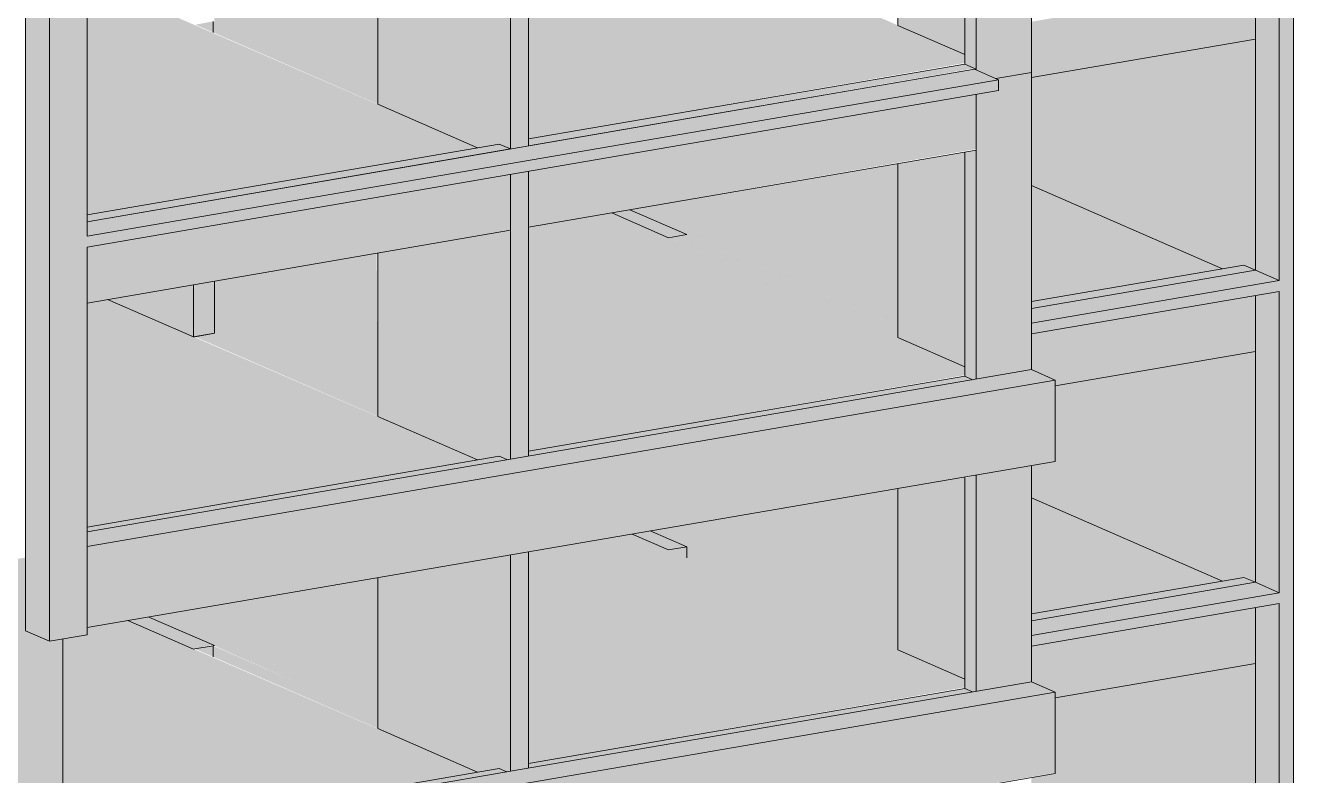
# Model space of a CAD drawing. Header units: centimetres. Extents: x -2102 to 22188, y -1637 to 88376.
# Drawn here: x 18686 to 19811, y 80998 to 81664 of the extents above; entities that cross this region are included whole.
import ezdxf

# ---------------------------------------------------------------- set-up
doc = ezdxf.new("R2010")
doc.units = ezdxf.units.CM
for name, color, linetype, lineweight in [('A-FLOR', 7, 'Continuous', 18), ('S-BEAM', 7, 'Continuous', 18), ('S-COLS', 7, 'Continuous', 18)]:
    doc.layers.add(name, color=color, linetype=linetype, lineweight=lineweight)

msp = doc.modelspace()

# ---------------------------------------------------------------- hatches: boundary and pattern name
at = {"layer": 'A-FLOR', "true_color": 0xbfbfbf}
h = msp.add_hatch(color=9, dxfattribs=at)
h.paths.add_polyline_path([(19132.16, 81562.97), (19519.08, 81630.4), (19519.08, 81637.84), (19205.92, 81774.37), (19132.16, 81761.7), (19132.16, 81596.62)], flags=0)
h.paths.add_polyline_path([(18998.33, 81603.64), (18997.43, 81738.56), (18853.53, 81713.84), (18853.53, 81667.53), (18853.54, 81666.76), (18971.12, 81615.5)], flags=0)
for points in [[(18740.51, 81495.69), (19086.97, 81555.21), (18758.72, 81697.55), (18740.51, 81694.42), (18740.51, 81546.28)], [(18998.33, 81593.86), (18998.33, 81603.64), (18852.27, 81667.32), (18852.27, 81657.54), (18991.99, 81596.62)], [(19256.31, 81475.4), (19272.4, 81478.16), (19222.01, 81500.13), (19205.92, 81497.36), (19253.47, 81476.63)], [(18740.51, 81218.69), (19086.97, 81278.2), (18758.72, 81420.55), (18740.51, 81417.42), (18740.51, 81273.46)], [(19459.62, 81109.75), (19459.62, 81119.53), (19272.4, 81201.15), (19272.4, 81191.37), (19453.28, 81112.51)], [(18719.05, 80938), (19086.97, 81001.2), (18776.82, 81135.65), (18740.51, 81129.41), (18740.51, 81123.16), (18719.05, 81119.47), (18719.05, 80998.63)], [(18998.33, 81039.85), (18998.33, 81049.63), (18852.27, 81113.31), (18852.27, 81103.53), (18996.09, 81040.82)]]:
    msp.add_hatch(color=9, dxfattribs=at).paths.add_polyline_path(points, flags=0)
at = {"layer": 'A-FLOR', "true_color": 0x0080ff}
for points in [[(18740.51, 81476.63), (19548.95, 81615.5), (19527.68, 81624.77), (18740.51, 81489.56), (18740.51, 81478.07)], [(18740.51, 81467.01), (19548.95, 81605.88), (19548.95, 81615.5), (18740.51, 81476.63)], [(19578.09, 81399.58), (19798.01, 81437.36), (19776.75, 81446.63), (19578.09, 81412.51), (19578.09, 81400.97)], [(19578.09, 81389.96), (19798.01, 81427.74), (19798.01, 81437.36), (19578.09, 81399.58), (19578.09, 81394.72)], [(19578.09, 81122.58), (19798.01, 81160.35), (19776.75, 81169.63), (19578.09, 81135.5), (19578.09, 81123.96)], [(19578.09, 81112.96), (19798.01, 81150.74), (19798.01, 81160.35), (19578.09, 81122.58), (19578.09, 81117.71)]]:
    msp.add_hatch(color=150, dxfattribs=at).paths.add_polyline_path(points, flags=0)
at = {"layer": 'A-FLOR', "true_color": 0xbfbfbf}
h = msp.add_hatch(color=9, dxfattribs=at)
h.paths.add_polyline_path([(18161.48, 81193.72), (18161.48, 81305.68), (18141.27, 81314.48), (18050.51, 81298.89), (18050.51, 81242.1), (18117.23, 81213.01)], flags=0)
h.paths.add_polyline_path([(16931.22, 81228.36), (16931.22, 81268.6), (16908.8, 81278.38), (16908.8, 81238.14), (16931.17, 81228.39)], flags=0)
h.paths.add_polyline_path([(16813.7, 81279.6), (16813.7, 81319.84), (16791.34, 81328.39), (16791.34, 81289.35), (16806.64, 81282.68)], flags=0)
h.paths.add_polyline_path([(19459.62, 81396.53), (19459.62, 81540.94), (19222.01, 81500.13), (19429.04, 81409.87)], flags=0)
h.paths.add_polyline_path([(19578.09, 81418.65), (19747.65, 81447.77), (19578.09, 81521.7), (19578.09, 81437.01)], flags=0)
h = msp.add_hatch(color=9, dxfattribs=at)
h.paths.add_polyline_path([(19132.16, 81285.96), (19519.08, 81353.4), (19519.08, 81360.83), (19205.92, 81497.36), (19132.16, 81484.69), (19132.16, 81319.62)], flags=0)
h.paths.add_polyline_path([(18998.33, 81326.63), (18997.43, 81461.55), (18853.53, 81436.83), (18853.53, 81390.53), (18853.54, 81389.76), (18925.58, 81358.35)], flags=0)
h = msp.add_hatch(color=9, dxfattribs=at)
h.paths.add_polyline_path([(18161.48, 80916.71), (18161.48, 81028.67), (18141.27, 81037.48), (18050.51, 81021.89), (18050.51, 80965.09), (18117.23, 80936)], flags=0)
h.paths.add_polyline_path([(16931.22, 80951.36), (16931.22, 80991.6), (16908.8, 81000.64), (16908.8, 80961.13), (16931.17, 80951.38)], flags=0)
h.paths.add_polyline_path([(16813.7, 81002.59), (16813.7, 81042.83), (16791.34, 81051.39), (16791.34, 81012.35), (16806.64, 81005.67)], flags=0)
h.paths.add_polyline_path([(19459.62, 81119.53), (19459.62, 81252.94), (19240.11, 81215.23), (19419.43, 81137.05)], flags=0)
h.paths.add_polyline_path([(19578.09, 81141.64), (19747.65, 81170.77), (19578.09, 81244.69), (19578.09, 81160.01)], flags=0)
h = msp.add_hatch(color=9, dxfattribs=at)
h.paths.add_polyline_path([(19132.16, 81008.96), (19519.08, 81076.39), (19519.08, 81083.83), (19224.02, 81212.47), (19132.16, 81196.69), (19132.16, 81042.61)], flags=0)
h.paths.add_polyline_path([(18998.33, 81049.63), (18998.33, 81173.7), (18795.45, 81138.85), (18925.58, 81081.34)], flags=0)
at = {"layer": 'S-BEAM', "true_color": 0xbfbfbf}
for points in [[(19578.09, 81617.38), (19776.75, 81651.5), (19776.75, 81701.09), (19578.09, 81666.97), (19578.09, 81621.89)], [(19132.16, 81556.83), (19527.68, 81625.68), (19517.58, 81629.18), (19132.16, 81562.82), (19132.16, 81557.39)], [(18740.51, 81489.56), (19115.65, 81554.25), (19105.97, 81558.47), (18740.51, 81495.69), (18740.51, 81489.89)], [(18740.51, 81417.42), (19116.07, 81481.93), (19116.07, 81531.52), (18740.51, 81467.01), (18740.51, 81423.27)], [(19459.62, 81386.75), (19459.62, 81396.53), (19272.4, 81478.16), (19256.31, 81475.4), (19453.28, 81389.52)], [(19578.09, 81412.51), (19776.75, 81446.63), (19766.64, 81451.04), (19578.09, 81418.65)], [(19599.34, 81344.02), (19776.75, 81374.49), (19776.75, 81424.09), (19578.09, 81389.96), (19578.09, 81358.34), (19599.34, 81349.08)], [(18998.33, 81316.85), (18998.33, 81326.63), (18852.26, 81390.32), (18836.68, 81387.33), (18991.99, 81319.62)], [(19132.16, 81281.75), (19526.01, 81349.4), (19519.08, 81352.43), (19132.16, 81285.96)], [(18740.51, 81214.47), (19112.72, 81278.52), (19105.97, 81281.47), (18740.51, 81218.69)], [(19578.09, 81135.5), (19776.75, 81169.63), (19766.64, 81174.03), (19578.09, 81141.64), (19578.09, 81137.05)], [(19599.34, 81067.02), (19776.75, 81097.49), (19776.75, 81147.08), (19578.09, 81112.96), (19578.09, 81081.34), (19599.34, 81072.07), (19599.34, 81068.85)], [(19132.16, 81004.74), (19526.01, 81072.4), (19519.08, 81075.42), (19132.16, 81008.96)], [(18719.05, 80933.78), (19112.72, 81001.51), (19105.97, 81004.46), (18719.05, 80938), (18719.05, 80933.82)]]:
    msp.add_hatch(color=9, dxfattribs=at).paths.add_polyline_path(points, flags=0)
h = msp.add_hatch(color=9, dxfattribs=at)
h.paths.add_polyline_path([(19132.16, 81484.69), (19529.18, 81554.07), (19529.18, 81602.49), (19132.16, 81534.29), (19132.16, 81493.9)], flags=0)
h.paths.add_polyline_path([(19529.18, 81624.12), (19528.77, 81624.96), (19528.38, 81624.47)], flags=0)
at = {"layer": 'S-BEAM', "true_color": 0x0080ff}
for points in [[(18740.51, 81201.55), (19599.34, 81349.08), (19578.07, 81358.35), (18740.51, 81214.47), (18740.51, 81205.26)], [(18740.51, 81129.41), (19599.34, 81276.94), (19599.34, 81349.08), (18740.51, 81201.55), (18740.51, 81137.05)], [(18740.51, 80924.54), (19599.34, 81072.07), (19578.07, 81081.34), (18719.25, 80933.82), (18722.4, 80932.44)], [(18740.51, 80852.41), (19599.34, 81000.64), (19599.34, 81072.07), (18740.51, 80924.54), (18740.51, 80864.24)]]:
    msp.add_hatch(color=150, dxfattribs=at).paths.add_polyline_path(points, flags=0)
at = {"layer": 'S-COLS', "true_color": 0x0080ff}
for points in [[(18707.06, 81117.41), (18707.06, 84238.06), (18685.79, 84247.33), (18685.79, 81126.69)], [(18707.06, 81117.41), (18740.51, 81123.16), (18740.5, 84243.8), (18707.06, 84238.06), (18707.06, 81137.05)], [(19798.01, 78043.08), (19810.72, 78045.26), (19810.1, 83920.95), (19798.01, 83918.87), (19798.01, 78044.17)]]:
    msp.add_hatch(color=150, dxfattribs=at).paths.add_polyline_path(points, flags=0)
h = msp.add_hatch(color=150, dxfattribs=at)
h.paths.add_polyline_path([(19798.01, 78113.29), (19798.01, 78380.68), (19776.75, 78377.03), (19776.75, 78122.56), (19789.45, 78117.02)], flags=0)
h.paths.add_polyline_path([(19798.01, 78390.3), (19798.01, 78657.69), (19776.75, 78654.03), (19776.75, 78399.57), (19789.45, 78394.03)], flags=0)
h.paths.add_polyline_path([(19798.01, 78667.3), (19798.01, 78934.69), (19776.75, 78931.04), (19776.75, 78676.57), (19789.45, 78671.04)], flags=0)
h.paths.add_polyline_path([(19798.01, 78944.31), (19798.01, 79211.7), (19776.75, 79208.04), (19776.75, 78953.58), (19789.45, 78948.04)], flags=0)
h.paths.add_polyline_path([(19798.01, 79221.32), (19798.01, 79488.7), (19776.75, 79485.05), (19776.75, 79230.59), (19789.45, 79225.05)], flags=0)
h.paths.add_polyline_path([(19798.01, 79498.32), (19798.01, 79765.71), (19776.75, 79762.06), (19776.75, 79507.59), (19789.45, 79502.05)], flags=0)
h.paths.add_polyline_path([(19798.01, 79775.33), (19798.01, 80042.71), (19776.75, 80039.06), (19776.75, 79784.6), (19789.45, 79779.06)], flags=0)
h.paths.add_polyline_path([(19798.01, 80052.33), (19798.01, 80319.72), (19776.75, 80316.07), (19776.75, 80061.6), (19789.45, 80056.06)], flags=0)
h.paths.add_polyline_path([(19798.01, 80329.34), (19798.01, 80596.73), (19776.75, 80593.07), (19776.75, 80338.61), (19789.45, 80333.07)], flags=0)
h.paths.add_polyline_path([(19798.01, 80606.34), (19798.01, 80873.73), (19776.75, 80870.08), (19776.75, 80615.62), (19789.45, 80610.08)], flags=0)
h.paths.add_polyline_path([(19798.01, 80883.35), (19798.01, 81150.74), (19776.75, 81147.08), (19776.75, 80892.62), (19789.45, 80887.08)], flags=0)
h.paths.add_polyline_path([(19798.01, 81160.35), (19798.01, 81427.74), (19776.75, 81424.09), (19776.75, 81169.63), (19789.45, 81164.09)], flags=0)
h.paths.add_polyline_path([(19798.01, 81437.36), (19798.01, 81704.75), (19776.75, 81701.09), (19776.75, 81446.63), (19789.45, 81441.09)], flags=0)
h.paths.add_polyline_path([(19798.01, 81714.37), (19798.01, 81981.75), (19776.75, 81978.1), (19776.75, 81723.64), (19796.28, 81715.12)], flags=0)
h.paths.add_polyline_path([(19798.01, 81991.37), (19798.01, 82258.76), (19776.75, 82255.11), (19776.75, 82000.64), (19789.45, 81995.1)], flags=0)
h.paths.add_polyline_path([(19798.01, 82268.38), (19798.01, 82535.77), (19776.75, 82532.11), (19776.75, 82277.65), (19789.45, 82272.11)], flags=0)
h.paths.add_polyline_path([(19798.01, 82545.38), (19798.01, 82812.77), (19776.75, 82809.12), (19776.75, 82554.65), (19789.45, 82549.12)], flags=0)
h.paths.add_polyline_path([(19798.01, 82822.39), (19798.01, 83089.78), (19776.75, 83086.12), (19776.75, 82831.66), (19794.02, 82824.13)], flags=0)
h.paths.add_polyline_path([(19798.01, 83099.4), (19797.79, 83366.74), (19776.75, 83363.13), (19776.75, 83108.67), (19792.09, 83101.98)], flags=0)
h.paths.add_polyline_path([(19798.01, 83376.4), (19798.01, 83643.79), (19776.75, 83640.14), (19776.75, 83385.67), (19789.45, 83380.13)], flags=0)
h.paths.add_polyline_path([(19798.01, 83653.41), (19797.86, 83918.94), (19794.85, 83920.25), (19776.75, 83917.14), (19776.75, 83662.68), (19789.45, 83657.14)], flags=0)
at = {"layer": 'S-COLS', "true_color": 0xc0c0c0}
for points in [[(19546.67, 81616.49), (19578.09, 81621.89), (19578.09, 81898.9), (19546.67, 81893.5), (19548.95, 81892.51), (19548.95, 81882.89), (19529.18, 81879.49), (19529.18, 81624.12), (19543.46, 81617.89)], [(19519.08, 81637.84), (19519.08, 81828.16), (19459.62, 81817.95), (19459.62, 81663.76), (19513.78, 81640.15)], [(19529.18, 81625.03), (19529.18, 81829.9), (19519.08, 81828.16), (19519.08, 81629.43), (19527.68, 81625.68)], [(19116.07, 81554.07), (19132.16, 81557.39), (19132.16, 81811.29), (19116.07, 81808.53), (19116.07, 81554.57)], [(19116.07, 81554.07), (19116.07, 81758.94), (18998.33, 81738.56), (18998.33, 81593.86), (19086.97, 81555.21), (19105.97, 81558.47), (19115.65, 81554.25)], [(19776.75, 81446.63), (19776.75, 81651.5), (19578.09, 81617.38), (19578.09, 81521.7), (19747.65, 81447.77), (19766.64, 81451.04)], [(19529.18, 81349.95), (19578.09, 81358.35), (19578.09, 81621.89), (19546.67, 81616.49), (19548.95, 81614.48), (19548.95, 81605.88), (19529.18, 81602.49), (19529.18, 81356.43)], [(19519.08, 81360.83), (19519.08, 81551.16), (19459.62, 81540.94), (19459.62, 81386.75), (19513.78, 81363.14)], [(19526.01, 81349.4), (19529.18, 81349.95), (19529.18, 81552.89), (19519.08, 81551.16), (19519.08, 81352.43)], [(19116.07, 81278.99), (19132.16, 81281.75), (19132.16, 81534.29), (19116.07, 81531.52), (19116.07, 81281.47)], [(19086.97, 81278.2), (19105.97, 81281.47), (19112.9, 81278.44), (19116.07, 81278.99), (19116.07, 81481.93), (18998.33, 81461.55), (18998.33, 81316.85), (19079.49, 81281.47)], [(18834.9, 81387.33), (18834.9, 81433.63), (18758.72, 81420.55), (18827.56, 81390.53)], [(19776.75, 81169.63), (19776.75, 81374.49), (19599.34, 81344.02), (19599.34, 81276.94), (19578.09, 81273.29), (19578.09, 81244.69), (19747.65, 81170.77), (19766.64, 81174.03)], [(19526.01, 81072.4), (19529.18, 81072.94), (19529.18, 81264.89), (19519.08, 81262.04), (19519.08, 81075.42)], [(19529.18, 81072.94), (19578.09, 81081.34), (19578.09, 81273.29), (19529.18, 81264.89), (19529.18, 81079.42)], [(19519.08, 81083.83), (19519.08, 81263.15), (19459.62, 81252.94), (19459.62, 81109.75), (19513.78, 81086.14)], [(19256.31, 81198.39), (19272.4, 81201.15), (19240.11, 81215.23), (19224.02, 81212.47), (19249.97, 81201.15)], [(19086.97, 81001.2), (19105.97, 81004.46), (19112.9, 81001.44), (19116.07, 81001.98), (19116.07, 81193.92), (18998.33, 81173.7), (18998.33, 81039.85), (19079.49, 81004.46)], [(19116.07, 81001.98), (19132.16, 81004.74), (19132.16, 81196.69), (19116.07, 81193.92), (19116.07, 81004.46)], [(18834.9, 81110.33), (18852.26, 81114.08), (18794.91, 81138.76), (18776.82, 81135.65), (18834.4, 81110.54)], [(19776.75, 80892.62), (19776.75, 81097.49), (19599.34, 81067.02), (19599.34, 80999.93), (19578.09, 80996.28), (19578.09, 80967.69), (19747.65, 80893.76), (19766.64, 80897.02)]]:
    msp.add_hatch(color=9, dxfattribs=at).paths.add_polyline_path(points, flags=0)
h = msp.add_hatch(color=9, dxfattribs=at)
h.paths.add_polyline_path([(18834.9, 81387.33), (18853.53, 81390.53), (18853.53, 81436.83), (18834.9, 81433.63), (18834.9, 81387.55)], flags=0)
h.paths.add_polyline_path([(18852.27, 81657.54), (18852.29, 81667.32), (18836.68, 81664.33)], flags=0)
h = msp.add_hatch(color=9, dxfattribs=at)
h.paths.add_polyline_path([(19256.31, 80921.38), (19272.4, 80924.15), (19272.4, 80943.77), (19256.31, 80941.01), (19256.31, 80924.15)], flags=0)
h.paths.add_polyline_path([(19272.4, 81191.37), (19272.4, 81201.15), (19256.31, 81198.39)], flags=0)
h = msp.add_hatch(color=9, dxfattribs=at)
h.paths.add_polyline_path([(18319.14, 80851.62), (18685.79, 80915.45), (18685.79, 80928.07), (18719.05, 80933.82), (18719.05, 81119.47), (18707.06, 81117.41), (18685.79, 81126.69), (18685.79, 81191.61), (18319.14, 81128.63), (18319.14, 80853.73)], flags=0)
h.paths.add_polyline_path([(18264.23, 80853.73), (18264.42, 80853.76), (18264.23, 80853.76)], flags=0)
h = msp.add_hatch(color=9, dxfattribs=at)
h.paths.add_polyline_path([(18834.9, 80833.32), (18853.53, 80836.52), (18853.53, 80871.82), (18834.9, 80868.62), (18834.9, 80833.54)], flags=0)
h.paths.add_polyline_path([(18852.27, 81103.53), (18852.29, 81113.31), (18836.68, 81110.32)], flags=0)

# ---------------------------------------------------------------- linework, layer by layer
at = {"layer": 'A-FLOR', "lineweight": 9}
for p, q in [((18852.27, 81667.32), (18852.27, 81657.54)), ((19519.08, 81637.84), (19459.62, 81663.76)), ((19527.68, 81624.77), (18740.51, 81489.56)), ((19548.95, 81615.5), (19527.68, 81624.77)), ((18740.51, 81476.63), (19548.95, 81615.5)), ((19548.95, 81605.88), (19548.95, 81615.5)), ((19548.95, 81605.88), (18740.51, 81467.01)), ((19086.97, 81555.21), (18998.33, 81593.86)), ((19747.65, 81447.77), (19578.09, 81521.7)), ((19256.31, 81475.4), (19205.92, 81497.36)), ((19222.01, 81500.13), (19272.4, 81478.16)), ((19776.75, 81446.63), (19578.09, 81412.51)), ((19798.01, 81437.36), (19776.75, 81446.63)), ((19578.09, 81399.58), (19798.01, 81437.36)), ((19798.01, 81427.74), (19578.09, 81389.96)), ((18834.91, 81387.33), (18758.72, 81420.55)), ((18853.54, 81390.53), (18852.27, 81390.31)), ((18836.18, 81387.55), (18834.91, 81387.33)), ((19519.08, 81360.83), (19459.62, 81386.75)), ((19086.97, 81278.2), (18998.33, 81316.85)), ((19747.65, 81170.77), (19578.09, 81244.69)), ((19256.31, 81198.39), (19224.02, 81212.47)), ((19240.11, 81215.23), (19272.4, 81201.15)), ((19776.75, 81169.63), (19578.09, 81135.5)), ((19798.01, 81160.35), (19776.75, 81169.63)), ((19578.09, 81122.58), (19798.01, 81160.35)), ((19798.01, 81150.74), (19578.09, 81112.96)), ((18834.9, 81110.33), (18776.82, 81135.65)), ((18795.45, 81138.85), (18853.54, 81113.52)), ((18836.18, 81110.54), (18834.91, 81110.32)), ((18853.54, 81113.52), (18852.27, 81113.31)), ((18852.27, 81113.31), (18852.27, 81103.53)), ((19519.08, 81083.83), (19459.62, 81109.75)), ((19086.97, 81001.2), (18998.33, 81039.85))]:
    msp.add_line(p, q, dxfattribs=at)
at = {"layer": 'S-BEAM', "lineweight": 9}
for p, q in [((19776.75, 81651.5), (19776.75, 81701.09)), ((19776.75, 81651.5), (19578.09, 81617.38)), ((19519.08, 81629.43), (19132.16, 81562.97)), ((19132.16, 81556.83), (19527.68, 81624.77)), ((19529.18, 81625.03), (19519.08, 81629.43)), ((19527.68, 81624.77), (19529.18, 81625.03)), ((19529.18, 81552.89), (19529.18, 81602.49)), ((19105.97, 81558.47), (18740.51, 81495.69)), ((19116.07, 81554.07), (19105.97, 81558.47)), ((18740.51, 81489.56), (19116.07, 81554.07)), ((19132.16, 81484.69), (19529.18, 81552.89)), ((19116.07, 81481.93), (19116.07, 81531.52)), ((19132.16, 81484.69), (19132.16, 81534.29)), ((19116.07, 81481.93), (18740.51, 81417.42)), ((19272.4, 81478.16), (19256.31, 81475.4)), ((19766.64, 81451.04), (19578.09, 81418.65)), ((19578.09, 81412.51), (19776.75, 81446.63)), ((19776.75, 81446.63), (19766.64, 81451.04)), ((19776.75, 81374.49), (19776.75, 81424.09)), ((18852.26, 81390.32), (18836.17, 81387.55)), ((19776.75, 81374.49), (19599.34, 81344.02)), ((19578.07, 81358.35), (19116.07, 81278.99)), ((19578.07, 81358.35), (19599.34, 81349.08)), ((18740.51, 81201.55), (19599.34, 81349.08)), ((19519.08, 81352.43), (19132.16, 81285.96)), ((19526.01, 81349.4), (19519.08, 81352.43)), ((19599.34, 81349.08), (19599.34, 81276.94)), ((19105.97, 81281.47), (18740.51, 81218.69)), ((19116.07, 81278.99), (18740.51, 81214.47)), ((19599.34, 81276.94), (18740.51, 81129.41)), ((19112.72, 81278.52), (19105.97, 81281.47)), ((18740.51, 81201.55), (18740.51, 81129.41)), ((19766.64, 81174.03), (19578.09, 81141.64)), ((19578.09, 81135.5), (19776.75, 81169.63)), ((19776.75, 81169.63), (19766.64, 81174.03)), ((19776.75, 81097.49), (19776.75, 81147.08)), ((19776.75, 81097.49), (19599.34, 81067.02)), ((19578.07, 81081.34), (19116.07, 81001.98)), ((19519.08, 81075.42), (19132.16, 81008.96)), ((19526.01, 81072.4), (19519.08, 81075.42)), ((19578.07, 81081.34), (19599.34, 81072.07)), ((18740.51, 80924.54), (19599.34, 81072.07)), ((19599.34, 81072.07), (19599.34, 80999.93)), ((19105.97, 81004.46), (18719.05, 80938)), ((19116.07, 81001.98), (18719.25, 80933.82)), ((19599.34, 80999.93), (18740.51, 80852.41)), ((19112.72, 81001.51), (19105.97, 81004.46))]:
    msp.add_line(p, q, dxfattribs=at)
at = {"layer": 'S-COLS', "lineweight": 9}
for p, q in [((18707.06, 81117.41), (18707.06, 84238.06)), ((18685.79, 81126.69), (18685.79, 84221.36)), ((19810.72, 83934.52), (19810.72, 78045.26)), ((19578.09, 81898.9), (19578.09, 81621.89)), ((19519.08, 81828.16), (19519.08, 81629.43)), ((19529.18, 81829.9), (19529.18, 81625.03)), ((19459.62, 81817.95), (19459.62, 81663.76)), ((19116.07, 81554.07), (19116.07, 81808.53)), ((19132.16, 81811.29), (19132.16, 81556.83)), ((18740.51, 81744.02), (18740.51, 81476.63)), ((18998.33, 81738.71), (18998.33, 81593.86)), ((19798.01, 81437.36), (19798.01, 81704.75)), ((19776.75, 81651.5), (19776.75, 81701.09)), ((19776.75, 81446.63), (19776.75, 81701.09)), ((19519.08, 81637.84), (19459.62, 81663.76)), ((19519.08, 81637.84), (19459.62, 81663.76)), ((19776.75, 81446.63), (19776.75, 81651.5)), ((19578.09, 81621.89), (19546.67, 81616.49)), ((19578.09, 81621.89), (19546.67, 81616.49)), ((19578.09, 81621.89), (19578.09, 81358.35)), ((19529.18, 81602.49), (19529.18, 81552.89)), ((19086.97, 81555.21), (18998.33, 81593.86)), ((19086.97, 81555.21), (18998.33, 81593.86)), ((19519.08, 81551.16), (19519.08, 81352.43)), ((19529.18, 81552.89), (19529.18, 81349.95)), ((19459.62, 81540.94), (19459.62, 81386.75)), ((19116.07, 81278.99), (19116.07, 81531.52)), ((19132.16, 81534.29), (19132.16, 81281.75)), ((19747.65, 81447.77), (19578.09, 81521.7)), ((19747.65, 81447.77), (19578.09, 81521.7)), ((18740.51, 81467.01), (18740.51, 81123.16)), ((18998.33, 81461.71), (18998.33, 81316.85)), ((18834.9, 81387.33), (18834.9, 81433.63)), ((18853.53, 81436.83), (18853.53, 81390.53)), ((19776.75, 81374.49), (19776.75, 81424.09)), ((19776.75, 81169.63), (19776.75, 81424.09)), ((19798.01, 81160.35), (19798.01, 81427.74)), ((18834.9, 81387.33), (18758.72, 81420.55)), ((18853.53, 81390.53), (18834.9, 81387.33)), ((19519.08, 81360.83), (19459.62, 81386.75)), ((19519.08, 81360.83), (19459.62, 81386.75)), ((19776.75, 81169.63), (19776.75, 81374.49)), ((19086.97, 81278.2), (18998.33, 81316.85)), ((19086.97, 81278.2), (18998.33, 81316.85)), ((19529.18, 81264.89), (19529.18, 81072.94)), ((19578.09, 81273.29), (19578.09, 81081.34)), ((19519.08, 81263.15), (19519.08, 81075.42)), ((19459.62, 81252.94), (19459.62, 81109.75)), ((19747.65, 81170.77), (19578.09, 81244.69)), ((19747.65, 81170.77), (19578.09, 81244.69)), ((19256.31, 81198.39), (19224.02, 81212.47)), ((19240.11, 81215.23), (19272.4, 81201.15)), ((19272.4, 81201.15), (19256.31, 81198.39)), ((19272.4, 81201.15), (19272.4, 81191.37)), ((19116.07, 81001.98), (19116.07, 81193.92)), ((19132.16, 81196.69), (19132.16, 81004.74)), ((18998.33, 81173.7), (18998.33, 81039.85)), ((19776.75, 81097.49), (19776.75, 81147.08)), ((19776.75, 80892.62), (19776.75, 81147.08)), ((19798.01, 80883.35), (19798.01, 81150.74)), ((18834.9, 81110.33), (18776.82, 81135.65)), ((18795.45, 81138.85), (18853.53, 81113.53)), ((18707.06, 81117.41), (18685.79, 81126.69)), ((18740.51, 81123.16), (18707.06, 81117.41)), ((18719.05, 80933.78), (18719.05, 81119.47)), ((18836.17, 81110.54), (18834.9, 81110.33)), ((18852.26, 81113.31), (18836.17, 81110.54)), ((18853.53, 81113.53), (18852.26, 81113.31)), ((19519.08, 81083.83), (19459.62, 81109.75)), ((19519.08, 81083.83), (19459.62, 81109.75)), ((19776.75, 80892.62), (19776.75, 81097.49)), ((19086.97, 81001.2), (18998.33, 81039.85)), ((19086.97, 81001.2), (18998.33, 81039.85))]:
    msp.add_line(p, q, dxfattribs=at)

doc.saveas('drawing.dxf')
